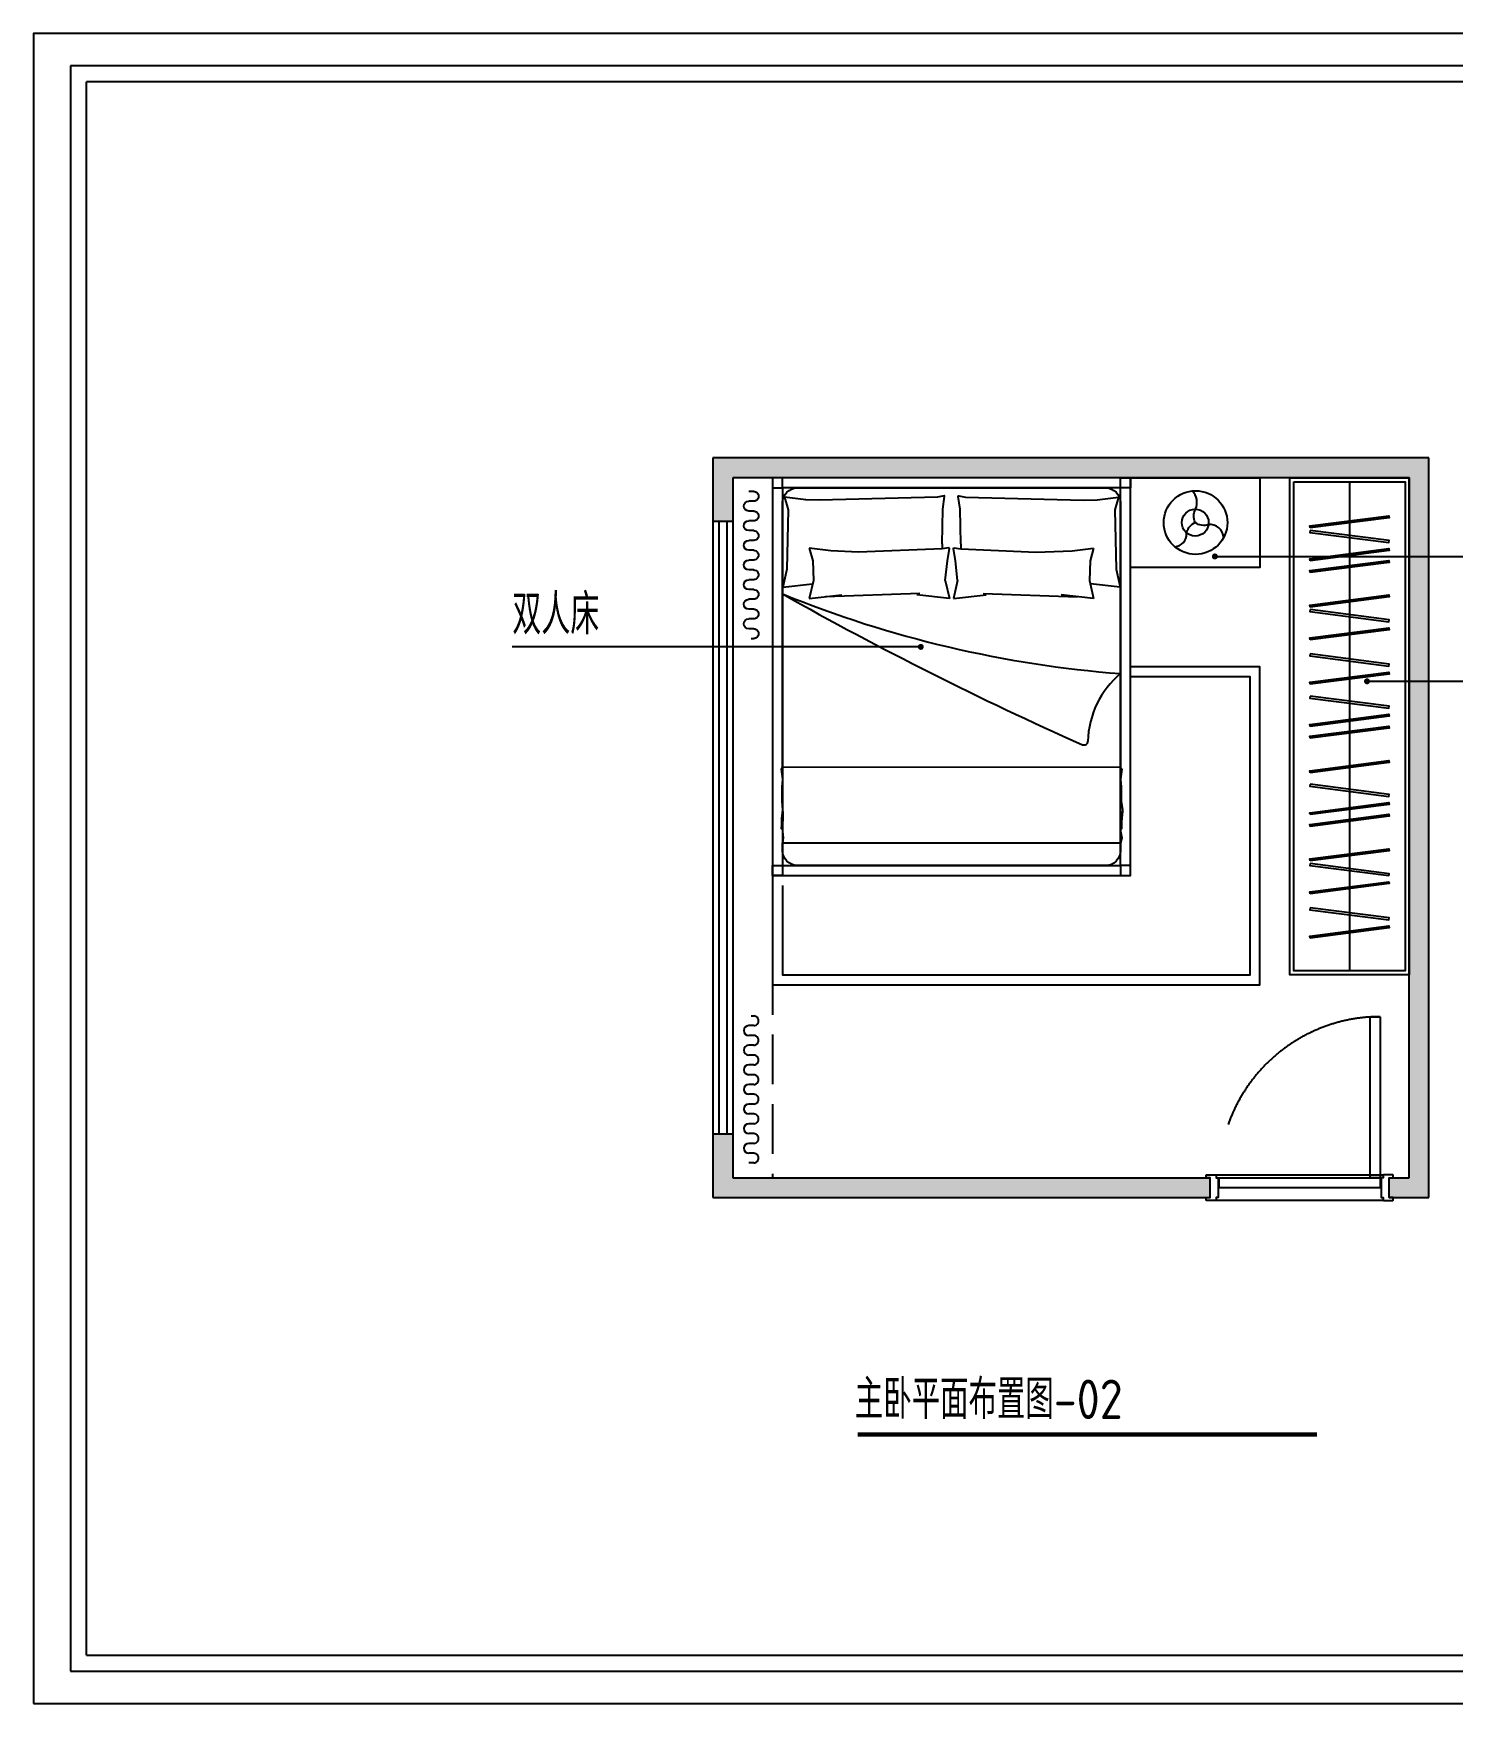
# Model space of a CAD drawing. Extents: x 23971 to 232415, y -48119 to 67869.
# Drawn here: x 195775 to 202909, y 33914 to 42314 of the extents above; entities that cross this region are included whole.
import ezdxf

# ---------------------------------------------------------------- set-up
doc = ezdxf.new("R2010")
doc.units = 0
doc.header["$LTSCALE"] = 1000
doc.header["$MEASUREMENT"] = 0
for name, pattern in [('DASH', [0.35, 0.25, -0.1]), ('DASHED', [0.75, 0.5, -0.25]), ('HIDDEN5', [0.08, 0.04, -0.04])]:
    doc.linetypes.add(name, pattern=pattern)
for name, color, linetype in [('A-rc 混凝土墙', 255, 'Continuous'), ('A-WINDOW-门窗', 153, 'Continuous'), ('D-door门', 42, 'Continuous'), ('D-门套', 42, 'Continuous'), ('DIM_SYMB', 3, 'Continuous'), ('DS-DRAPERY', 32, 'Continuous'), ('PM-家具', 146, 'Continuous'), ('PUB_DIM', 3, 'Continuous'), ('PUB_TEXT', 7, 'Continuous'), ('T-text 文字说明', 42, 'Continuous'), ('WALL', 9, 'Continuous'), ('WINDOW', 4, 'Continuous'), ('活动家具', 7, 'Continuous')]:
    doc.layers.add(name, color=color, linetype=linetype)
doc.styles.add('_TCH_DIM', font='SIMPLEX', dxfattribs={"bigfont": 'GBCBIG'})
doc.styles.get("Standard").update_dxf_attribs({"font": 'gbenor.shx', "bigfont": 'gbcbig.shx'})
doc.dimstyles.new('ISO-25', dxfattribs={"dimtxt": 2.5, "dimasz": 2.5, "dimexe": 1.25, "dimexo": 0.625, "dimtad": 1, "dimtxsty": 'Standard', "dimcen": 2.5, "dimadec": 0, "dimazin": 0, "dimtfac": 1, "dimtmove": 0, "dimatfit": 3, "dimfxl": 1, "dimarcsym": 0})
pattern_1 = [(225, (336821.013, 49020.184), (17.6776695, -17.6776695), []), (230, (336821.013, 49020.184), (-71.726018, 6.275213), [7.5, -82.5]), (175, (336821.01, 49020.184), (13.875133, -75.219213), [6, -66]), (280.4514, (336815.036, 49020.71), (-57.850938, -68.943954), [6.37402, -70.11421]), (226.1842, (336821.01, 49000.18), (-106.724105, 16.5519), [11.25, -123.75]), (276.6356, (336812.12, 49001.56), (-93.46627, -97.41179), [9.56103, -105.1713]), (171.1842, (336821.01, 49000.18), (-93.466195, -97.41186), [9, -99]), (201, (336811.013, 49005.184), (-59.690705, 40.26189), [7.5, -82.5]), (146, (336811.01, 49005.184), (-24.331533, -72.515005), [6, -66]), (251.4514, (336806.04, 49008.54), (-84.022263, -32.25305), [6.37402, -70.11421]), (217.5, (336821.013, 49020.184), (-1.2159855, -33.2893854), [0, -65.2, 0, -67, 0, -66.25]), (187.5, (336821.013, 49020.184), (-26.306954, -39.441171), [0, -38.2, 0, -63.7, 0, -25.25]), (147.5, (336843.313, 49020.184), (-53.3822436, 2.255487), [0, -25, 0, -78, 0, -103.5]), (137.5, (336853.313, 49020.184), (-58.318617, -10.010498), [0, -32.5, 0, -51.8, 0, -73.5])]

# ---------------------------------------------------------------- blocks, each defined once
blk = doc.blocks.new('dgdfgf45242')
at = {"layer": 'A-WINDOW-门窗', "color": 250, "linetype": 'DASHED', "ltscale": 2}
for points in [[(19048.8, 7603.3), (19892.8, 7603.3)], [(19892.8, 7473.3), (19048.8, 7473.3)]]:
    blk.add_lwpolyline(points, dxfattribs=at)
at = {"layer": 'A-WINDOW-门窗', "color": 250, "linetype": 'DASHED', "ltscale": 2, "elevation": 0}
blk.add_lwpolyline([(19115.8, 6678.3), (19065.8, 6678.3), (19065.8, 7488.3), (19115.8, 7488.3), (19115.8, 7478.3), (19115.8, 7478.3), (19115.8, 6688.3), (19115.8, 6688.3), (19115.8, 6678.3)], dxfattribs=at)
at = {"layer": 'A-WINDOW-门窗', "color": 250, "linetype": 'DASHED', "ltscale": 2}
blk.add_arc((19065.8, 7488.3, 0), 810, 270, 0, dxfattribs=at)
at = {"layer": 'D-door门', "ltscale": 0.5, "elevation": 0}
blk.add_lwpolyline([(19875.8, 7538.3), (19875.8, 7488.3), (19065.8, 7488.3), (19065.8, 7538.3), (19075.8, 7538.3), (19075.8, 7538.3), (19865.8, 7538.3), (19865.8, 7538.3), (19875.8, 7538.3)], dxfattribs=at)
at = {"layer": 'D-门套', "lineweight": 25}
for points in [[(19000.8, 7488.3), (19000.8, 7475.3), (19002.8, 7473.3), (19048.8, 7473.3), (19050.8, 7475.3), (19050.8, 7488.3), (19060.8, 7488.3), (19060.8, 7588.3), (19050.8, 7588.3), (19050.8, 7601.3), (19048.8, 7603.3), (19002.8, 7603.3), (19000.8, 7601.3), (19000.8, 7588.3), (19020.8, 7588.3), (19020.8, 7488.3), (19000.8, 7488.3)], [(19940.8, 7488.3), (19940.8, 7475.3), (19938.8, 7473.3), (19892.8, 7473.3), (19890.8, 7475.3), (19890.8, 7488.3), (19880.8, 7488.3), (19880.8, 7588.3), (19890.8, 7588.3), (19890.8, 7601.3), (19892.8, 7603.3), (19938.8, 7603.3), (19940.8, 7601.3), (19940.8, 7588.3), (19920.8, 7588.3), (19920.8, 7488.3), (19940.8, 7488.3)]]:
    blk.add_lwpolyline(points, dxfattribs=at)
blk = doc.blocks.new('40kuang')
at = {"color": 251}
for p, q in [((-169558.1, 36672.9), (-181089.5, 36672.9)), ((-181089.5, 36672.9), (-181089.5, 28598.2)), ((-181089.5, 28598.2), (-169558.1, 28598.2))]:
    blk.add_line(p, q, dxfattribs=at)
for p, q in [((-169639.4, 36591.5), (-181008.2, 36591.5)), ((-181008.2, 28679.5), (-181008.2, 36591.5)), ((-181008.2, 28679.5), (-169639.4, 28679.5))]:
    blk.add_line(p, q)
blk.add_lwpolyline([(-181275.4, 28435.5), (-169395.4, 28435.5), (-169395.4, 36835.5), (-181275.4, 36835.5)], close=True)
blk = doc.blocks.new('B14-1')
for p, q in [((-933, 124), (-933, 148)), ((-837, 148), (-837, 100)), ((-741, 148), (-741, 100)), ((-645, 148), (-645, 100)), ((-549, 148), (-549, 100)), ((-453, 148), (-453, 100)), ((-357, 148), (-357, 100)), ((-261, 148), (-261, 100)), ((-165, 148), (-165, 100)), ((-69, 148), (-69, 100)), ((27, 148), (27, 100)), ((123, 148), (123, 100)), ((219, 148), (219, 100)), ((315, 148), (315, 100)), ((411, 148), (411, 100)), ((507, 148), (507, 100))]:
    blk.add_line(p, q)
blk.add_lwpolyline([(-933, 124, 0, 0, 0), (-1137, 124, 90, 0, 0), (-1245, 124, 0, 0, 0)], format="xyseb")
for centre, start, end in [((-885, 148), 360, 180.0002), ((-693, 148), 360, 180.0002), ((-501, 148), 360, 180.0002), ((-309, 148), 360, 180.0002), ((-117, 148), 360, 180.0002), ((75, 148), 0, 180.0002), ((267, 148), 0, 180.0002), ((459, 148), 0, 180.0002), ((-789, 100), 180, 360), ((-597, 100), 180, 360), ((-405, 100), 180, 360), ((-213, 100), 180, 360), ((-21, 100), 180, 0), ((171, 100), 180, 0), ((363, 100), 180, 0)]:
    blk.add_arc(centre, 48, start, end)
blk = doc.blocks.new('次卧2500衣柜')
blk.add_line((23498.5, -31407), (21038.5, -31407))
blk.add_lwpolyline([(23518.5, -31107), (23518.5, -31707), (21018.5, -31707), (21018.5, -31107)], close=True)
at = {"color": 251}
for points in [[(23498.5, -31127), (23498.5, -31687), (21038.5, -31687), (21038.5, -31127)], [(21204, -31209.9), (21214, -31208.6), (21265.2, -31605.4), (21255.2, -31606.6)], [(21356.6, -31209.9), (21346.7, -31208.6), (21295.5, -31605.4), (21305.4, -31606.6)], [(21426.5, -31209.9), (21436.4, -31208.6), (21487.6, -31605.4), (21477.7, -31606.6)], [(21579, -31209.9), (21569.1, -31208.6), (21517.9, -31605.4), (21527.8, -31606.6)], [(21592, -31209.9), (21602, -31208.6), (21653.2, -31605.4), (21643.2, -31606.6)], [(21765.4, -31209.9), (21775.3, -31208.6), (21826.5, -31605.4), (21816.6, -31606.6)], [(21824.7, -31209.9), (21834.7, -31208.6), (21885.9, -31605.4), (21875.9, -31606.6)], [(21977.3, -31209.9), (21967.4, -31208.6), (21916.2, -31605.4), (21926.1, -31606.6)], [(22035.8, -31209.9), (22045.7, -31208.6), (22096.9, -31605.4), (22087, -31606.6)], [(22209.1, -31209.9), (22219.1, -31208.6), (22270.3, -31605.4), (22260.3, -31606.6)], [(22268.5, -31209.9), (22278.4, -31208.6), (22329.6, -31605.4), (22319.7, -31606.6)], [(22421, -31209.9), (22411.1, -31208.6), (22359.9, -31605.4), (22369.8, -31606.6)], [(22480.9, -31209.9), (22490.8, -31208.6), (22542, -31605.4), (22532.1, -31606.6)], [(22633.4, -31209.9), (22623.5, -31208.6), (22572.3, -31605.4), (22582.2, -31606.6)], [(22703.3, -31209.9), (22713.3, -31208.6), (22764.5, -31605.4), (22754.5, -31606.6)], [(22855.9, -31209.9), (22846, -31208.6), (22794.8, -31605.4), (22804.7, -31606.6)], [(22868.9, -31209.9), (22878.8, -31208.6), (22930, -31605.4), (22920.1, -31606.6)], [(23042.2, -31209.9), (23052.2, -31208.6), (23103.4, -31605.4), (23093.4, -31606.6)], [(23101.6, -31209.9), (23111.5, -31208.6), (23162.7, -31605.4), (23152.8, -31606.6)], [(23254.1, -31209.9), (23244.2, -31208.6), (23193, -31605.4), (23202.9, -31606.6)], [(23267.1, -31209.9), (23277, -31208.6), (23328.3, -31605.4), (23318.3, -31606.6)]]:
    blk.add_lwpolyline(points, close=True, dxfattribs=at)
blk = doc.blocks.new('次卧1800床')
at = {"color": 251, "linetype": 'HIDDEN5', "lineweight": -2}
for p, q in [((19608.2, -30071.6), (19575.5, -30077.8)), ((19608.2, -30071.6), (19575.5, -30077.8)), ((19610.7, -30072.5), (19608.2, -30071.6)), ((19610.7, -30072.5), (19608.2, -30071.6)), ((19632.8, -30072.5), (19635.4, -30071.6)), ((19632.8, -30072.5), (19635.4, -30071.6)), ((19635.4, -30071.6), (19668, -30077.8)), ((19635.4, -30071.6), (19668, -30077.8)), ((19611.3, -30075), (19610.7, -30072.5)), ((19611.3, -30075), (19610.7, -30072.5)), ((19632.2, -30075), (19632.8, -30072.5)), ((19632.2, -30075), (19632.8, -30072.5))]:
    blk.add_line(p, q, dxfattribs=at)
at = {"color": 251, "linetype": 'Continuous', "lineweight": -2}
for p, q in [((19014.4, -30087.8), (18907.1, -30073.8)), ((18907.1, -30073.8), (18924.4, -30137.9)), ((19014.4, -30087.8), (18907.1, -30073.8)), ((18907.1, -30073.8), (18924.4, -30137.9)), ((18924.4, -30137.9), (18927.3, -30236.4)), ((18924.4, -30137.9), (18927.3, -30236.4)), ((19154.5, -30093.5), (19014.4, -30087.8)), ((19154.5, -30093.5), (19014.4, -30087.8)), ((19575.5, -30077.8), (19154.5, -30093.5)), ((19575.5, -30077.8), (19154.5, -30093.5)), ((19590.8, -30236.4), (19602.1, -30138.4)), ((19590.8, -30236.4), (19602.1, -30138.4)), ((19602.1, -30138.4), (19611.3, -30075)), ((19602.1, -30138.4), (19611.3, -30075)), ((19641.4, -30138.4), (19632.2, -30075)), ((19641.4, -30138.4), (19632.2, -30075)), ((19652.7, -30236.4), (19641.4, -30138.4)), ((19652.7, -30236.4), (19641.4, -30138.4)), ((19668, -30077.8), (20047, -30093.5)), ((19668, -30077.8), (20047, -30093.5)), ((20047, -30093.5), (20229.1, -30087.8)), ((20047, -30093.5), (20229.1, -30087.8)), ((20229.1, -30087.8), (20336.4, -30073.8)), ((20229.1, -30087.8), (20336.4, -30073.8)), ((20319.1, -30137.9), (20316.2, -30236.4)), ((20319.1, -30137.9), (20316.2, -30236.4)), ((20336.4, -30073.8), (20319.1, -30137.9)), ((20336.4, -30073.8), (20319.1, -30137.9)), ((18927.3, -30236.4), (18907.1, -30327.8)), ((18927.3, -30236.4), (18907.1, -30327.8)), ((19590.8, -30236.4), (19611, -30327.8)), ((19590.8, -30236.4), (19611, -30327.8)), ((19652.7, -30236.4), (19632.5, -30327.8)), ((19652.7, -30236.4), (19632.5, -30327.8)), ((20316.2, -30236.4), (20336.4, -30327.8)), ((20316.2, -30236.4), (20336.4, -30327.8)), ((18907.1, -30327.8), (19071.1, -30309)), ((18907.1, -30327.8), (19071.1, -30309)), ((19462.5, -30302.7), (18989.1, -30318.4)), ((19462.5, -30302.7), (18989.1, -30318.4)), ((19611, -30327.8), (19447, -30309)), ((19611, -30327.8), (19447, -30309)), ((19632.5, -30327.8), (19796.5, -30309)), ((19632.5, -30327.8), (19796.5, -30309)), ((19781, -30302.7), (20254.4, -30318.4)), ((19781, -30302.7), (20254.4, -30318.4)), ((20336.4, -30327.8), (20172.4, -30309)), ((20336.4, -30327.8), (20172.4, -30309)), ((18772.8, -31555.7), (20470.7, -31555.8))]:
    blk.add_line(p, q, dxfattribs=at)
at = {"color": 251}
for points in [[(18772.8, -29771.3), (18772.8, -29720.5), (18722, -29720.5), (18722, -29771.3)], [(20470.8, -29771.3), (20470.8, -29720.5), (20521.6, -29720.5), (20521.6, -29771.3)], [(18772.8, -31669.7), (18772.8, -31720.5), (18722, -31720.5), (18722, -31669.7)], [(20470.8, -31669.7), (20470.8, -31720.5), (20521.6, -31720.5), (20521.6, -31669.7)]]:
    blk.add_lwpolyline(points, close=True, dxfattribs=at)
blk.add_lwpolyline([(18722, -29720.5), (18722, -31720.5), (20521.6, -31720.5), (20521.6, -29720.5)], close=True)
for points in [[(20470.8, -31174.7), (20470.8, -29771.3), (18772.8, -29771.3), (18772.8, -31174.5)], [(18772.8, -31174.5), (18772.8, -31669.7), (20470.8, -31669.7), (20470.8, -31174.7)]]:
    blk.add_lwpolyline(points)
at = {"linetype": 'Continuous', "lineweight": -2}
for points in [[(18772.8, -31174.5), (18772.8, -29844.3, -0.414214), (18845.8, -29771.3), (20397.7, -29771.3, -0.414214), (20470.8, -29844.3), (20470.8, -31174.7)], [(20470.7, -31555.8), (20470.8, -31596.7, -0.414214), (20397.7, -31669.7), (18845.8, -31669.7, -0.414214), (18772.8, -31596.7), (18772.8, -31555.7)]]:
    blk.add_lwpolyline(points, format="xyb", dxfattribs=at)
at = {"color": 251, "linetype": 'Continuous', "lineweight": -2}
for points in [[(19574.9, -30052.7), (19578.1, -29877.4), (19587.4, -29814), (19586.7, -29811.5), (19584.2, -29810.6), (19551.6, -29816.7), (18957.5, -29832.4), (18889.8, -29830.9), (18782.5, -29816.9), (18799.9, -29881), (18794.1, -30179), (18773.8, -30270.3), (18923.6, -30253.2)], [(19574.9, -30052.7), (19578.1, -29877.4), (19587.4, -29814), (19586.7, -29811.5), (19584.2, -29810.6), (19551.6, -29816.7), (18957.5, -29832.4), (18889.8, -29830.9), (18782.5, -29816.9), (18799.9, -29881), (18794.1, -30179), (18773.8, -30270.3), (18923.6, -30253.2)], [(19668.6, -30052.7), (19665.4, -29877.4), (19656.1, -29814), (19656.8, -29811.5), (19659.3, -29810.6), (19691.9, -29816.7), (20286, -29832.4), (20353.7, -29830.9), (20461, -29816.9), (20443.6, -29881), (20449.4, -30179), (20469.7, -30270.3), (20319.9, -30253.2)], [(19668.6, -30052.7), (19665.4, -29877.4), (19656.1, -29814), (19656.8, -29811.5), (19659.3, -29810.6), (19691.9, -29816.7), (20286, -29832.4), (20353.7, -29830.9), (20461, -29816.9), (20443.6, -29881), (20449.4, -30179), (20469.7, -30270.3), (20319.9, -30253.2)], [(19574.9, -30052.7), (19574.3, -30077.9)], [(19574.9, -30052.7), (19574.3, -30077.9)], [(19668.6, -30052.7), (19669.2, -30077.9)], [(19668.6, -30052.7), (19669.2, -30077.9)], [(18772.8, -31174.5), (18766.1, -31186.1), (18769.6, -31210.4), (18772.8, -31236.9), (18769.1, -31274.3), (18769.1, -31346.2), (18772.8, -31389.6), (18767.5, -31433.1), (18767.5, -31486), (18773.8, -31399.1), (18772.8, -31497.1), (18776.2, -31531), (18772.8, -31555.7)], [(18772.8, -31174.5), (20470.8, -31174.7), (20477.4, -31186.2), (20474, -31210.5), (20470.8, -31237), (20474.5, -31274.4), (20474.5, -31346.3), (20481.9, -31389.7), (20476, -31433.3), (20476, -31486.1), (20480.9, -31399.2), (20470.7, -31497.2), (20478.4, -31531.1), (20470.7, -31555.8)]]:
    blk.add_lwpolyline(points, dxfattribs=at)
for centre, radius, start, end in [((27437.9, -14952.9), 17628.1, 240.55739, 246.04368), ((20899.4, -25085.3), 5635.7, 247.83041, 265.64572), ((27437.9, -14952.9), 17628.1, 240.55739, 246.04368), ((20899.4, -25085.3), 5635.7, 247.83041, 265.64572), ((20766.8, -31056.7), 459.5, 129.99691, 178.55401), ((20766.8, -31056.7), 459.5, 129.99691, 178.55401), ((20287.5, -31043.9), 20, 248.33224, 356.49135), ((20287.5, -31043.9), 20, 248.33224, 356.49135)]:
    blk.add_arc(centre, radius, start, end, dxfattribs=at)
blk = doc.blocks.new('chuangtougui01')
at = {"layer": 'PM-家具'}
blk.add_lwpolyline([(188909.7, 44354.7), (188909.7, 44804.7), (189559.7, 44804.7), (189559.7, 44354.7)], close=True, dxfattribs=at)
at = {"layer": 'PM-家具', "color": 251}
for points in [[(189234.7, 44579.7, -0.228099), (189236.3, 44647.2, 0.317646), (189218.9, 44738.8)], [(189131.9, 44458.5, 0.398826), (189191.7, 44525, -0.069197), (189192.5, 44531.8, -0.240714), (189234.7, 44579.7, 0.240714)], [(189377.6, 44504.7, 0.414712), (189301.5, 44570, -0.258086), (189234.7, 44579.7)]]:
    blk.add_lwpolyline(points, format="xyb", dxfattribs=at)
at = {"layer": 'PM-家具'}
blk.add_circle((189236.3, 44579.7), 160, dxfattribs=at)
at = {"layer": 'PM-家具', "color": 251}
blk.add_circle((189234.7, 44579.7), 67.5, dxfattribs=at)

msp = doc.modelspace()

# ---------------------------------------------------------------- hatches: boundary and pattern name
at = {"layer": '活动家具'}
h = msp.add_hatch(dxfattribs=at)
h.set_pattern_fill('钢筋混凝土', color=251, scale=10, angle=180)
h.set_pattern_definition(pattern_1)
h.paths.add_polyline_path([(202790, 40179), (199190, 40179), (199190, 39859), (199290, 39859), (199290, 40079), (202690, 40079), (202690, 37579), (202690, 36559), (202590, 36559), (202590, 36459), (202790, 36459)])
h = msp.add_hatch(dxfattribs=at)
h.set_pattern_fill('钢筋混凝土', color=251, scale=10, angle=180)
h.set_pattern_definition(pattern_1)
h.paths.add_polyline_path([(201690, 36559), (199290, 36559), (199290, 36779), (199190, 36779), (199190, 36459), (201690, 36459)])

# ---------------------------------------------------------------- linework, layer by layer
at = {"layer": 'A-rc 混凝土墙'}
for p, q in [((202790, 40179), (199190, 40179)), ((199190, 40179), (199190, 39859)), ((202790, 36459), (202790, 40179)), ((202690, 40079), (199290, 40079)), ((199290, 40079), (199290, 39859)), ((202690, 36559), (202690, 40079)), ((199190, 36779), (199190, 36459)), ((199290, 36779), (199290, 36559)), ((199290, 36559), (201690, 36559)), ((201690, 36459), (201690, 36559)), ((202590, 36559), (202690, 36559)), ((202590, 36459), (202590, 36559)), ((199190, 36459), (201690, 36459)), ((202590, 36459), (202790, 36459))]:
    msp.add_line(p, q, dxfattribs=at)
at = {"layer": 'DIM_SYMB', "const_width": 21}
msp.add_lwpolyline([(199917.3, 35267.7), (202228, 35267.7)], dxfattribs=at)
at = {"layer": 'PM-家具'}
msp.add_lwpolyline([(199490.4, 39129), (199490.4, 37529), (201940.4, 37529), (201940.4, 39129), (201290, 39129)], dxfattribs=at)
at = {"layer": 'PM-家具', "color": 251}
msp.add_lwpolyline([(199540.4, 38029), (199540.4, 37579), (201890.4, 37579), (201890.4, 39079), (201290, 39079)], dxfattribs=at)
at = {"layer": 'WALL', "color": 251, "linetype": 'DASH'}
msp.add_line((199490, 40079), (199490, 36559), dxfattribs=at)
at = {"layer": 'WINDOW'}
for p, q in [((199190, 39859), (199190, 36779)), ((199290, 39859), (199190, 39859)), ((199220, 39859), (199220, 36779)), ((199260, 39859), (199260, 36779)), ((199290, 39859), (199290, 36779)), ((199290, 36779), (199190, 36779))]:
    msp.add_line(p, q, dxfattribs=at)

# ---------------------------------------------------------------- block references
at = {"color": 146}
msp.add_blockref('40kuang', (377049.9, 5478.9), dxfattribs=at)
msp.add_blockref('chuangtougui01', (12380.3, -4725.7))
at = {"rotation": 180}
msp.add_blockref('dgdfgf45242', (221610.8, 44047.3), dxfattribs=at)
at = {"layer": 'DS-DRAPERY', "yscale": 0.5138421538021635, "zscale": 0.5138421538021635, "rotation": 270}
for p, xscale in [((199319.4, 39750.3), -0.5138421538021635), ((199319.4, 36893.9), 0.5138421538021635)]:
    msp.add_blockref('B14-1', p, dxfattribs=dict(at, xscale=xscale))
at = {"layer": 'PM-家具'}
msp.add_blockref('次卧1800床', (180768, 69799.5), dxfattribs=at)
at = {"layer": 'PM-家具', "rotation": 90}
msp.add_blockref('次卧2500衣柜', (170983, 16560.5), dxfattribs=at)

# ---------------------------------------------------------------- texts
at = {"layer": 'PUB_TEXT', "style": '_TCH_DIM'}
msp.add_text('双人床', height=202.55, dxfattribs=at).set_placement((198181.8, 39291.9, 0))
at = {"layer": 'T-text 文字说明', "color": 0}
msp.add_text('主卧平面布置图-02', height=198.45, dxfattribs=at).set_placement((199903.9, 35345.5))

# ---------------------------------------------------------------- leaders
at = {"layer": 'PUB_DIM'}
for points in [[(201714, 39683.9, 0), (203744.9, 39683.9, 0)], [(200235.4, 39228.9, 0), (198181.8, 39228.9, 0)], [(202478.7, 39055.9, 0), (203744.9, 39055.9, 0)]]:
    msp.add_leader(points, dimstyle='ISO-25', override={"dimscale": 0, "dimasz": 120, "dimtad": 0, "dimldrblk": 'DotSmall', "dimfxl": 100, "dimfxlon": 1, "dimarcsym": 1}, dxfattribs=at)

doc.saveas('drawing.dxf')
